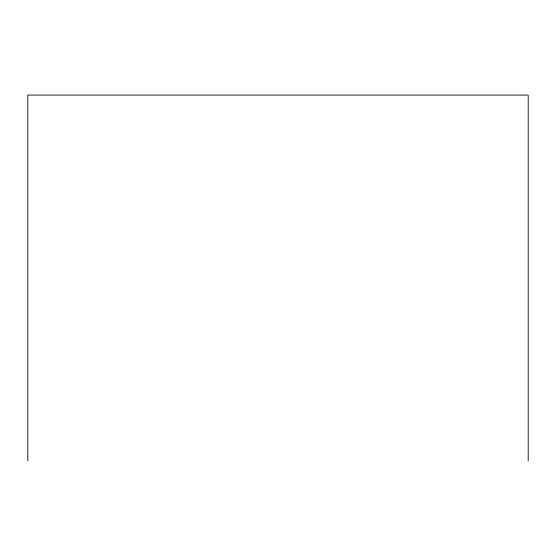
<?xml version="1.0" encoding="UTF-8"?>
<svg xmlns="http://www.w3.org/2000/svg" width="556" height="556" viewBox="0 0 556 556"><rect width="100%" height="100%" fill="white"/><g stroke="black" fill="none" stroke-linecap="round" stroke-linejoin="round"><path stroke-width="0.83" d="M528.2 460.931L528.2 95.069L27.8 95.069L27.8 460.931"/></g></svg>
